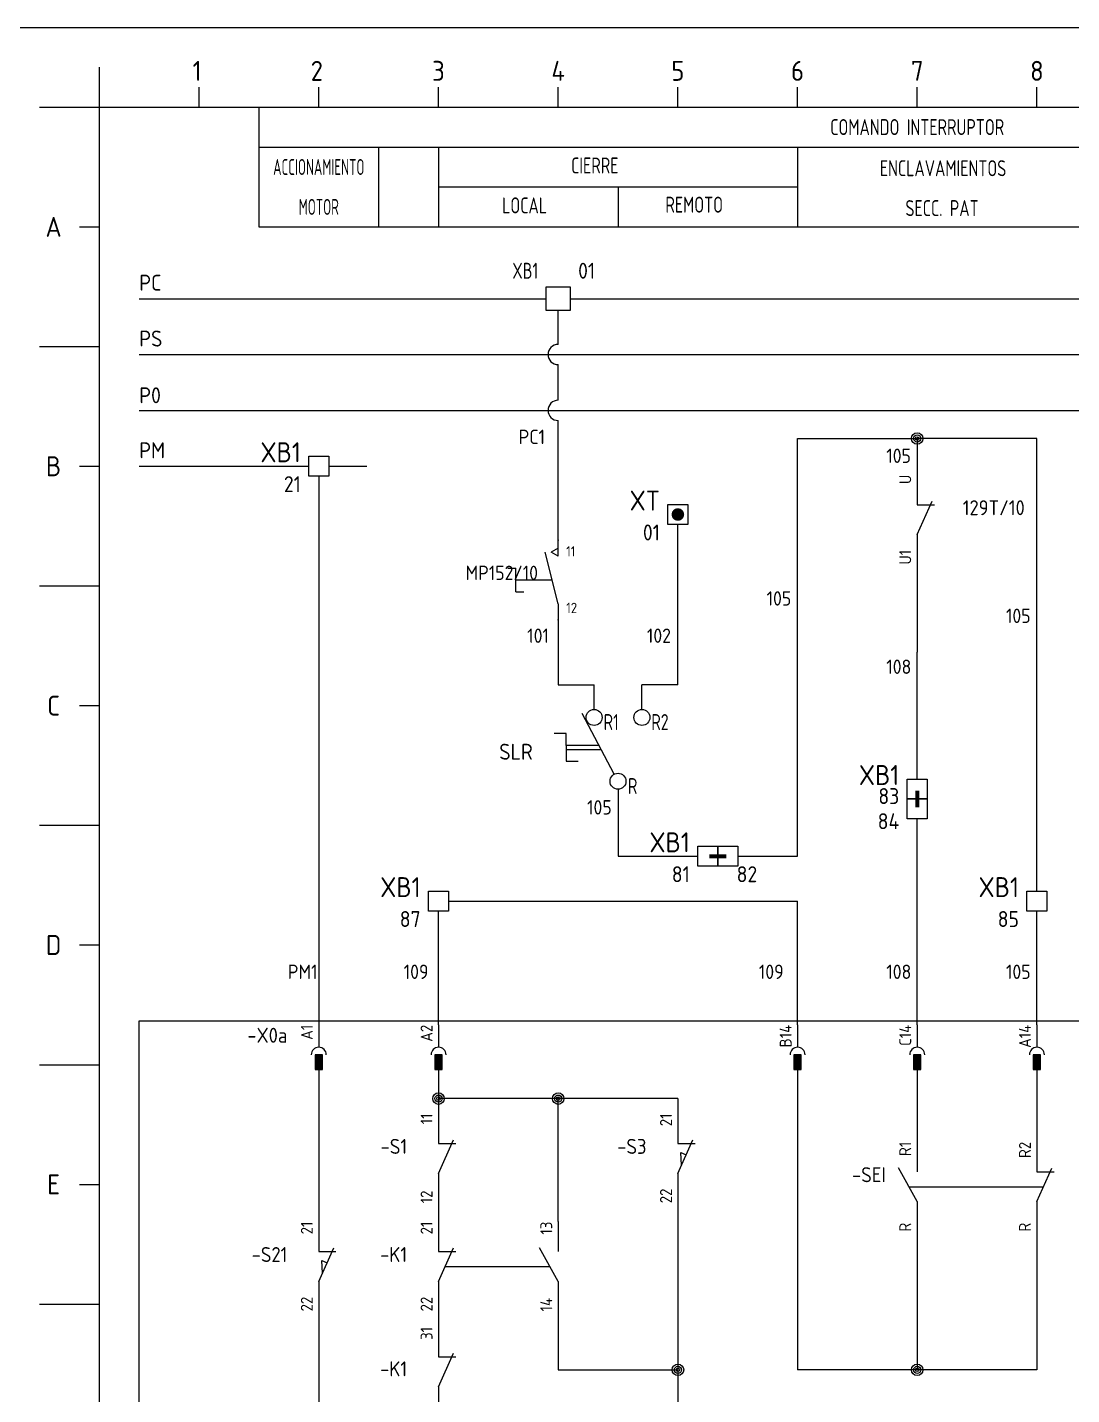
# Model space of a CAD drawing. Header units: millimetres. Extents: x 2272 to 7312, y -3839 to -3184.
# Drawn here: x 3967.5 to 4098.4, y -3366.9 to -3195.6 of the extents above; entities that cross this region are included whole.
import ezdxf
from ezdxf.enums import TextEntityAlignment as Align

# ---------------------------------------------------------------- set-up
doc = ezdxf.new("R2010")
doc.units = ezdxf.units.MM
for name, color, linetype in [('AUXILIAR', 30, 'Continuous'), ('CABLES', 3, 'Continuous'), ('LINK', 7, 'Continuous'), ('SYMS', 7, 'Continuous'), ('TAGFIXED', 7, 'Continuous'), ('TAGS', 7, 'Continuous'), ('TERMS', 7, 'Continuous'), ('TEXTO', 3, 'Continuous'), ('TEXTOS', 3, 'Continuous'), ('WIRENO', 115, 'Continuous')]:
    doc.layers.add(name, color=color, linetype=linetype)
doc.layers.add('CDO_110VCC', color=3, linetype='Continuous', lineweight=18)
doc.styles.add('ROMANS', font='isocp3.shx')
doc.styles.add('style1', font='arial.ttf', dxfattribs={"height": 1})
doc.styles.add('style2', font='romab___.ttf', dxfattribs={"height": 1})
doc.styles.add('WD_IEC', font='ISOCP2.shx', dxfattribs={"width": 0.9, "height": 4})

# ---------------------------------------------------------------- blocks, each defined once
blk = doc.blocks.new('VC01JP1')
for p, q in [((0, 5), (0, 1.25)), ((0, -2.5), (0, -5))]:
    blk.add_line(p, q)
blk.add_lwpolyline([(0.62, 0), (-0.62, 0), (-0.62, -2.5), (0.62, -2.5)], close=True)
blk.add_arc((0, 0), 1.25, 0, 180)
blk.add_solid([(0.62, -2.5), (0.62, 0), (-0.62, -2.5), (-0.62, 0)])
at = {"style": 'WD_IEC'}
for tag, p in [('INST', (-5.25, 8)), ('LOC', (-5.25, 5)), ('TAG1', (-5.25, 2)), ('DESC1', (-5.25, -6.6)), ('DESC2', (-5.25, -9.6)), ('DESC3', (-5.25, -12.6))]:
    blk.add_attdef(tag, text='', height=2.5, dxfattribs=at).set_placement(p, align=Align.RIGHT)
blk.add_attdef('TERM01', text='', height=2, rotation=90, dxfattribs=at).set_placement((-1, 5), align=Align.RIGHT)
at = {"style": 'WD_IEC', "flags": 1}
for tag, p, height in [('X2TERM01', (0, 5), 0.32), ('X2TERMDESC01', (0, 4.48), 0.32), ('MFG', (2.75, 4), 1.5), ('CAT', (2.75, 1.5), 1.5), ('X4LINK', (-1.25, -1.25), 0.32), ('X1LINK', (1.25, -1.25), 0.32), ('ASSYCODE', (2.75, -2.75), 1), ('FAMILY', (2.75, -4.25), 1), ('X8TERM01', (0, -5), 0.32), ('X8TERMDESC01', (0, -5.52), 0.32), ('CATDESC', (2.75, -5.75), 1)]:
    blk.add_attdef(tag, p, '', height=height, dxfattribs=at)
blk = doc.blocks.new('VC02JP1')
for p, q in [((0, 5), (0, 1.25)), ((0, -2.5), (0, -5))]:
    blk.add_line(p, q)
blk.add_lwpolyline([(0.62, 0), (-0.62, 0), (-0.62, -2.5), (0.62, -2.5)], close=True)
blk.add_arc((0, 0), 1.25, 0, 180)
blk.add_solid([(0.62, -2.5), (0.62, 0), (-0.62, -2.5), (-0.62, 0)])
at = {"style": 'WD_IEC'}
for tag, p in [('INST', (-5.25, 8)), ('LOC', (-5.25, 5)), ('TAG2', (-5.25, 2)), ('DESC1', (-5.25, -5.1)), ('DESC2', (-5.25, -8.1)), ('DESC3', (-5.25, -11.1))]:
    blk.add_attdef(tag, text='', height=2.5, dxfattribs=at).set_placement(p, align=Align.RIGHT)
blk.add_attdef('TERM01', text='', height=2, rotation=90, dxfattribs=at).set_placement((-1, 5), align=Align.RIGHT)
at = {"style": 'WD_IEC', "flags": 1}
for tag, p, height in [('X2TERM01', (0, 5), 0.32), ('X2TERMDESC01', (0, 4.48), 0.32), ('X4LINK', (-1.25, -1.25), 0.32), ('X1LINK', (1.25, -1.25), 0.32), ('FAMILY', (2.75, -4.25), 1), ('X8TERM01', (0, -5), 0.32), ('X8TERMDESC01', (0, -5.52), 0.32)]:
    blk.add_attdef(tag, p, '', height=height, dxfattribs=at)
blk = doc.blocks.new('VLS12')
for p, q in [((0, 7.5), (0, 2.5)), ((0, -2.5), (2.5, 3.12)), ((0, 2.5), (2.87, 2.5)), ((0.61, -1.12), (0.49, 1)), ((0.49, 1), (1.38, 0.61)), ((0, -2.5), (0, -7.5))]:
    blk.add_line(p, q)
at = {"style": 'WD_IEC'}
for tag, p in [('INST', (-5.25, 7.75)), ('LOC', (-5.25, 4.25)), ('TAG1', (-5.25, 0.75)), ('XREF', (-5.25, -3.75)), ('DESC1', (-5.25, -7.6)), ('DESC2', (-5.25, -11.1)), ('DESC3', (-5.25, -14.6))]:
    blk.add_attdef(tag, text='', height=2.5, dxfattribs=at).set_placement(p, align=Align.RIGHT)
blk.add_attdef('TERM01', text='', height=2, rotation=90, dxfattribs=at).set_placement((-1, 7.5), align=Align.RIGHT)
at = {"style": 'WD_IEC', "flags": 1}
for tag, p, height in [('X2TERM01', (0, 7.5), 0.32), ('MFG', (2.75, 6.5), 1.5), ('CAT', (2.75, 4), 1.5), ('X4LINK', (-0.94, 0), 0.32), ('X1LINK', (1.88, 0), 0.32), ('CONTACT', (1, -2.5), 1), ('ASSYCODE', (1, -4), 1), ('FAMILY', (1, -5.5), 1), ('COMMON', (2.25, -3.75), 1), ('CATDESC', (1, -7), 1), ('X8TERM02', (0, -7.5), 0.32)]:
    blk.add_attdef(tag, p, '', height=height, dxfattribs=at)
at = {"style": 'WD_IEC'}
blk.add_attdef('TERM02', (-1, -7.5), '', height=2, rotation=90, dxfattribs=at)
at = {"lineweight": 15, "style": 'WD_IEC'}
blk.add_attdef('WDTAGALT', text='', height=2.5, dxfattribs=at).set_placement((-5, -18), align=Align.RIGHT)
blk = doc.blocks.new('VCR22')
for p, q in [((0, 7.5), (0, 2.5)), ((0, -2.5), (2.5, 3.12)), ((0, 2.5), (2.87, 2.5)), ((0, -2.5), (0, -7.5))]:
    blk.add_line(p, q)
at = {"style": 'WD_IEC'}
for tag, p in [('INST', (-5.25, 5.25)), ('LOC', (-5.25, 2.25)), ('TAG2', (-5.25, -0.75)), ('XREF', (-5.25, -3.75)), ('DESC1', (-5.25, -6.75)), ('DESC2', (-5.25, -9.75)), ('DESC3', (-5.25, -12.75))]:
    blk.add_attdef(tag, text='', height=2.5, dxfattribs=at).set_placement(p, align=Align.RIGHT)
blk.add_attdef('TERM01', text='', height=2, rotation=90, dxfattribs=at).set_placement((-1, 7.5), align=Align.RIGHT)
at = {"style": 'WD_IEC', "flags": 1}
for tag, p, height in [('X2TERM01', (0, 7.5), 0.32), ('X4LINK', (-0.55, 0), 0.32), ('X1LINK', (1.92, 0), 0.32), ('CONTACT', (4, -3.5), 1), ('FAMILY', (4, -5), 1), ('COMMON', (5.25, -4.75), 1), ('X8TERM02', (0, -7.5), 0.32)]:
    blk.add_attdef(tag, p, '', height=height, dxfattribs=at)
at = {"style": 'WD_IEC'}
blk.add_attdef('TERM02', (-1, -7.5), '', height=2, rotation=90, dxfattribs=at)
blk = doc.blocks.new('VSW12')
for p, q in [((0, 7.5), (0, 2.5)), ((0, -2.5), (2.5, 3.12)), ((0, 2.5), (2.87, 2.5)), ((0, -2.5), (0, -7.5))]:
    blk.add_line(p, q)
at = {"style": 'WD_IEC'}
for tag, p in [('INST', (-5.25, 6.75)), ('LOC', (-5.25, 3.75)), ('TAG1', (-5.25, 0.75)), ('DESC1', (-5.25, -11.85)), ('DESC2', (-5.25, -14.85)), ('DESC3', (-5.25, -17.85))]:
    blk.add_attdef(tag, text='', height=2.5, dxfattribs=at).set_placement(p, align=Align.RIGHT)
blk.add_attdef('TERM01', text='', height=2, rotation=90, dxfattribs=at).set_placement((-1, 7.5), align=Align.RIGHT)
at = {"style": 'WD_IEC', "flags": 1}
for tag, p, height in [('X2TERM01', (0, 7.5), 0.32), ('CONTACT', (0.5, 4.5), 1), ('COMMON', (1.75, 3.25), 1), ('X4LINK', (-0.39, 0), 0.32), ('X1LINK', (2.11, 0), 0.32), ('ASSYCODE', (1, -4), 1), ('FAMILY', (1, -5.5), 1), ('CATDESC', (1, -7), 1), ('X8TERM02', (0, -7.5), 0.32)]:
    blk.add_attdef(tag, p, '', height=height, dxfattribs=at)
at = {"style": 'WD_IEC'}
blk.add_attdef('TERM02', (-1, -7.5), '', height=2, rotation=90, dxfattribs=at)
at = {"style": 'WD_IEC', "flags": 9}
for tag, p in [('MFG', (-5.75, -2.75)), ('CAT', (-5.75, -5.25))]:
    blk.add_attdef(tag, text='', height=1.5, dxfattribs=at).set_placement(p, align=Align.RIGHT)
at = {"lineweight": 15, "style": 'WD_IEC'}
for tag, p in [('XREF', (-5.25, -8.85)), ('WDTAGALT', (-5.25, -20.85))]:
    blk.add_attdef(tag, text='', height=2.5, dxfattribs=at).set_placement(p, align=Align.RIGHT)
blk = doc.blocks.new('VSW21')
for p, q in [((0, 7.5), (0, 2.5)), ((0, -2.5), (-3.125, 3.125)), ((0, -2.5), (0, -7.5))]:
    blk.add_line(p, q)
at = {"style": 'WD_IEC'}
for tag, p in [('INST', (-5.25, 7.75)), ('LOC', (-5.25, 4.25)), ('TAG2', (-5.25, 0.75)), ('XREF', (-5.25, -3.75)), ('DESC1', (-5.25, -7.6)), ('DESC2', (-5.25, -11.1)), ('DESC3', (-5.25, -14.6)), ('WDTAGALT', (-5, -18))]:
    blk.add_attdef(tag, text='', height=2.5, dxfattribs=at).set_placement(p, align=Align.RIGHT)
blk.add_attdef('TERM01', text='', height=2, rotation=90, dxfattribs=at).set_placement((-1, 7.5), align=Align.RIGHT)
at = {"style": 'WD_IEC', "flags": 1}
for tag, p, height in [('X2TERM01', (0, 7.5), 0.32), ('X4LINK', (-2, 0), 0.32), ('X1LINK', (-0.5, 0), 0.32), ('CONTACT', (4, -3.5), 1), ('FAMILY', (4, -5), 1), ('COMMON', (5.25, -4.75), 1), ('X8TERM02', (0, -7.5), 0.32)]:
    blk.add_attdef(tag, p, '', height=height, dxfattribs=at)
at = {"style": 'WD_IEC'}
blk.add_attdef('TERM02', (-1, -7.5), '', height=2, rotation=90, dxfattribs=at)
blk = doc.blocks.new('VSW22')
for p, q in [((0, 7.5), (0, 2.5)), ((0, -2.5), (2.5, 3.12)), ((0, 2.5), (2.87, 2.5)), ((0, -2.5), (0, -7.5))]:
    blk.add_line(p, q)
at = {"style": 'WD_IEC'}
for tag, p in [('INST', (-5.25, 7.75)), ('LOC', (-5.25, 4.25)), ('TAG2', (-5.25, 0.75)), ('XREF', (-5.25, -3.75)), ('DESC1', (-5.25, -7.6)), ('DESC2', (-5.25, -11.1)), ('DESC3', (-5.25, -14.6)), ('WDTAGALT', (-5.5, -17.62))]:
    blk.add_attdef(tag, text='', height=2.5, dxfattribs=at).set_placement(p, align=Align.RIGHT)
blk.add_attdef('TERM01', text='', height=2, rotation=90, dxfattribs=at).set_placement((-1, 7.5), align=Align.RIGHT)
at = {"style": 'WD_IEC', "flags": 1}
for tag, p, height in [('X2TERM01', (0, 7.5), 0.32), ('X4LINK', (-2, 0), 0.32), ('X1LINK', (1.11, 0), 0.32), ('CONTACT', (4, -3.5), 1), ('FAMILY', (4, -5), 1), ('COMMON', (5.25, -4.75), 1), ('X8TERM02', (0, -7.5), 0.32)]:
    blk.add_attdef(tag, p, '', height=height, dxfattribs=at)
at = {"style": 'WD_IEC'}
blk.add_attdef('TERM02', (-1, -7.5), '', height=2, rotation=90, dxfattribs=at)
blk = doc.blocks.new('WDDOT')
for radius in [0.72, 0.449, 0.223]:
    blk.add_circle((0, 0), radius)
blk = doc.blocks.new('VSW11')
for p, q in [((0, 7.5), (0, 2.5)), ((0, -2.5), (-3.125, 3.125)), ((0, -2.5), (0, -7.5))]:
    blk.add_line(p, q)
at = {"style": 'WD_IEC'}
for tag, p in [('INST', (-5.25, 6.75)), ('LOC', (-5.25, 3.75)), ('TAG1', (-5.25, 0.75)), ('DESC1', (-5.25, -11.85)), ('DESC2', (-5.25, -14.85)), ('DESC3', (-5.25, -17.85))]:
    blk.add_attdef(tag, text='', height=2.5, dxfattribs=at).set_placement(p, align=Align.RIGHT)
blk.add_attdef('TERM01', text='', height=2, rotation=90, dxfattribs=at).set_placement((-1, 7.5), align=Align.RIGHT)
at = {"style": 'WD_IEC', "flags": 1}
for tag, p, height in [('X2TERM01', (0, 7.5), 0.32), ('CONTACT', (0.5, 4.5), 1), ('COMMON', (1.75, 3.25), 1), ('X4LINK', (-3, 0), 0.32), ('X1LINK', (-0.5, 0), 0.32), ('ASSYCODE', (1, -4), 1), ('FAMILY', (1, -5.5), 1), ('CATDESC', (1, -7), 1), ('X8TERM02', (0, -7.5), 0.32)]:
    blk.add_attdef(tag, p, '', height=height, dxfattribs=at)
at = {"style": 'WD_IEC'}
blk.add_attdef('TERM02', (-1, -7.5), '', height=2, rotation=90, dxfattribs=at)
at = {"style": 'WD_IEC', "flags": 9}
for tag, p in [('MFG', (-5.75, -2.75)), ('CAT', (-5.75, -5.25))]:
    blk.add_attdef(tag, text='', height=1.5, dxfattribs=at).set_placement(p, align=Align.RIGHT)
at = {"lineweight": 15, "style": 'WD_IEC'}
for tag, p in [('XREF', (-5.25, -8.85)), ('WDTAGALT', (-5.25, -20.85))]:
    blk.add_attdef(tag, text='', height=2.5, dxfattribs=at).set_placement(p, align=Align.RIGHT)
blk = doc.blocks.new('VT0001')
for p, q in [((-1.25, -1.25), (-1.25, 1.25)), ((-1.25, 1.25), (1.25, 1.25)), ((1.25, 1.25), (1.25, -1.25)), ((1.25, -1.25), (-1.25, -1.25))]:
    blk.add_line(p, q)
at = {"style": 'WD_IEC', "flags": 1}
for tag, p, height in [('ASSYCODE', (2.75, 10.75), 1), ('CATDESC', (2.75, 9.25), 1), ('MFG', (2.75, 7.25), 1.5), ('CAT', (2.75, 4.75), 1.5), ('X2PIN01', (0, 2.25), 0.25), ('X2TERMDESC01', (0, 1.75), 0.4), ('X4PIN01', (-1.25, 1), 0.25), ('X4TERM01', (-1.25, 0), 0.25), ('X4TERMDESC01', (-1.25, 0.5), 0.4), ('STRIPSEQ', (0, 0), 0.025), ('X2TERM01', (0, 1.25), 0.25), ('X8PIN01', (0, -0.25), 0.25), ('X1PIN01', (1.25, 1), 0.25), ('X1TERM01', (1.25, 0), 0.25), ('X1TERMDESC01', (1.25, 0.5), 0.4), ('LINKTERM', (0, -0.04), 0.025), ('X8TERM01', (0, -1.25), 0.25), ('X8TERMDESC01', (0, -0.75), 0.4)]:
    blk.add_attdef(tag, p, '', height=height, dxfattribs=at)
at = {"style": 'WD_IEC'}
for tag, p in [('INST', (-2.25, 6.5)), ('LOC', (-2.25, 3.5)), ('DESC1', (-2.25, -6.25)), ('DESC2', (-2.25, -9.25)), ('DESC3', (-2.25, -12.25))]:
    blk.add_attdef(tag, text='', height=2.5, dxfattribs=at).set_placement(p, align=Align.RIGHT)
at = {"style": 'WD_IEC', "flags": 8}
for tag, height, p in [('TAGSTRIP', 2.5, (-2.25, 0.5)), ('TERM01', 2, (-2.25, -3.25))]:
    blk.add_attdef(tag, text='', height=height, dxfattribs=at).set_placement(p, align=Align.RIGHT)
blk = doc.blocks.new('Selec-Inv')
at = {"color": 1, "linetype": 'Continuous'}
blk.add_line((-0.47, 0.88), (-4.5, 8.5), dxfattribs=at)
at = {"linetype": 'Continuous'}
for p, q in [((-6.5, 6), (-8, 6)), ((-6.5, 4.5), (-6.5, 6)), ((-6.5, 4.5), (-6.5, 2.5)), ((-2.38, 4.5), (-6.5, 4.5)), ((-6.5, 4), (-2.12, 4)), ((-6.5, 2.5), (-5, 2.5))]:
    blk.add_line(p, q, dxfattribs=at)
for centre in [(-3, 8), (3, 8), (0, 0)]:
    blk.add_circle(centre, 1, dxfattribs=at)
blk = doc.blocks.new('IARRASV')
at = {"color": 0, "linetype": 'Continuous'}
for p, q in [((0, -2), (0, 0)), ((0, -8), (-1.63, -1.5)), ((0, -2), (0, 0)), ((0, -8), (0, -10)), ((0, -8), (0, -10))]:
    blk.add_line(p, q, dxfattribs=at)
at = {"color": 7, "linetype": 'Continuous'}
for p, q in [((0, -1), (-0.87, -1.5)), ((0, -2), (-0.87, -1.5)), ((0, -2), (0, -1)), ((-6.29, -3.5), (-5.29, -3.5)), ((-5.29, -6.5), (-5.29, -3.5)), ((-0.79, -5), (-5.29, -5)), ((-5.29, -6.5), (-4.29, -6.5))]:
    blk.add_line(p, q, dxfattribs=at)
at = {"color": 0, "linetype": 'Continuous'}
for p in [(0, 0), (0, -10)]:
    blk.add_point(p, dxfattribs=at)
at = {"color": 7, "linetype": 'Continuous', "style": 'ROMANS', "flags": 1}
blk.add_attdef('ESPACIO', text='', height=1.8, dxfattribs=at).set_placement((0, 0), align=Align.CENTER)
at = {"color": 7, "linetype": 'Continuous', "style": 'ROMANS'}
for tag, height, p in [('X1', 1.3, (1, -1.41)), ('NOMBRE', 1.8, (0, -4.53)), ('X2', 1.3, (1, -8.5))]:
    blk.add_attdef(tag, text='', height=height, dxfattribs=at).set_placement(p, align=Align.MIDDLE_LEFT)
blk = doc.blocks.new('WD_WNV')
at = {"linetype": 'Continuous', "style": 'WD_IEC', "width": 0.8}
blk.add_attdef('WIRENO', text='', height=2.5, dxfattribs=at).set_placement((-1.6, 0), align=Align.MIDDLE_RIGHT)
at = {"style": 'WD_IEC', "flags": 1}
for tag, p in [('W08USER', (-1, 0.375)), ('W04USER', (-1, 0.875)), ('W05USER', (-1, 0.75)), ('W09USER', (-1, 0.25)), ('W03USER', (-1, 1)), ('W06USER', (-1, 0.625)), ('W07USER', (-1, 0.5)), ('W02USER', (-1, 1.125)), ('W01USER', (-1, 1.25)), ('W10USER', (-1, 0.125))]:
    blk.add_attdef(tag, text='', height=0.08, dxfattribs=at).set_placement(p, align=Align.CENTER)
blk = doc.blocks.new('*U50')
blk.add_lwpolyline([(-1.5, 3), (1.5, 3), (1.5, 0), (-1.5, 0)], close=True)
at = {"style": 'ROMANS', "width": 0.8}
blk.add_attdef('XA', text='', height=2, dxfattribs=at).set_placement((-2.5, 4), align=Align.RIGHT)
at = {"layer": 'TEXTO', "style": 'ROMANS'}
blk.add_attdef('BORNE', (2.5, 4), '', height=2, dxfattribs=at)
blk = doc.blocks.new('A3-Funcional')
at = {"color": 1, "linetype": 'Continuous'}
for p, q in [((25, 287), (410, 287)), ((25, 10), (25, 287))]:
    blk.add_line(p, q, dxfattribs=at)
at = {"color": 11}
blk.add_lwpolyline([(0, 0), (0, 297), (420, 297), (420, 0)], close=True, dxfattribs=at)
at = {"layer": 'TEXTOS'}
blk.add_line((25, 287), (25, 292), dxfattribs=at)
at = {"layer": 'TEXTOS', "color": 3}
for p, q in [((37.5, 287), (37.5, 289.5)), ((52.5, 287), (52.5, 289.5)), ((67.5, 287), (67.5, 289.5)), ((82.5, 287), (82.5, 289.5)), ((97.5, 287), (97.5, 289.5)), ((112.5, 287), (112.5, 289.5)), ((127.5, 287), (127.5, 289.5)), ((142.5, 287), (142.5, 289.5)), ((17.5, 287), (25, 287)), ((22.5, 272), (25, 272)), ((17.5, 257), (25, 257)), ((22.5, 242), (25, 242)), ((17.5, 227), (25, 227)), ((22.5, 212), (25, 212)), ((17.5, 197), (25, 197)), ((22.5, 182), (25, 182)), ((17.5, 167), (25, 167)), ((22.5, 152), (25, 152)), ((17.5, 137), (25, 137))]:
    blk.add_line(p, q, dxfattribs=at)
at = {"layer": 'TEXTOS', "color": 3, "style": 'ROMANS'}
for s, p in [('1', (37.25, 290.3)), ('2', (52.25, 290.3)), ('3', (67.5, 290.3)), ('4', (82.5, 290.3)), ('5', (97.5, 290.3)), ('6', (112.5, 290.3)), ('7', (127.5, 290.3)), ('8', (142.5, 290.3))]:
    blk.add_text(s, height=2.5, dxfattribs=at).set_placement(p, align=Align.CENTER)
for s, p in [('A', (19.26, 272)), ('B', (19.26, 242)), ('C', (19.26, 212)), ('D', (19.26, 182)), ('E', (19.26, 152))]:
    blk.add_text(s, height=2.5, dxfattribs=at).set_placement(p, align=Align.MIDDLE)
at = {"layer": 'TEXTOS', "color": 7, "linetype": 'Continuous', "style": 'style2', "width": 0.8}
blk.add_attdef('CLIENTE', (295.02, 31.81), '', height=3.5, dxfattribs=at)
at = {"layer": 'TEXTOS', "color": 7, "style": 'style2'}
blk.add_attdef('NºOBRA', text='', height=4, dxfattribs=at).set_placement((380.19, 28), align=Align.CENTER)
at = {"layer": 'TEXTOS', "style": 'ROMANS'}
for tag, p in [('04/01/01', (204.48, 27.37)), ('NAMEDIB', (224.48, 27.33)), ('FECHREV', (204.48, 20.11)), ('NAMEREV', (224.48, 20.1)), ('FECHAPR', (204.48, 12.61)), ('NAMEAPR', (224.48, 12.6))]:
    blk.add_attdef(tag, text='', height=2, dxfattribs=at).set_placement(p, align=Align.CENTER)
at = {"layer": 'TEXTOS', "color": 7, "style": 'style1'}
blk.add_attdef('OBRA', (295.02, 26.8), '', height=2.5, dxfattribs=at)
at = {"layer": 'TEXTOS', "color": 7, "linetype": 'Continuous', "style": 'style1'}
for tag, p in [('0/0', (403.7, 28)), ('1088-01MP01', (379.98, 18.5)), ('REVCLIENTE', (403.7, 18.5)), ('1088-01MP01', (379.98, 11.43)), ('REV', (403.7, 11.19))]:
    blk.add_attdef(tag, text='', height=2.5, dxfattribs=at).set_placement(p, align=Align.CENTER)
at = {"layer": 'TEXTOS', "color": 7, "style": 'style1', "width": 0.85}
for tag, p in [('DESCRIPCION1', (332.01, 20.37)), ('DESCRIPCION2', (332.01, 16.29)), ('DESCRIPCION3', (332.01, 12.18))]:
    blk.add_attdef(tag, text='', height=2.5, dxfattribs=at).set_placement(p, align=Align.CENTER)

msp = doc.modelspace()

# ---------------------------------------------------------------- hatches: boundary and pattern name
h = msp.add_hatch(color=5)
h.dxf.hatch_style = 1
h.set_gradient(color1=(0, 0, 255), one_color=1, tint=1)
edge = h.paths.add_edge_path()
edge.add_arc((4049, -3256.61), 0.793, 0, 360)

# ---------------------------------------------------------------- linework, layer by layer
at = {"color": 3}
for p, q in [((3996.5, -3205.56), (3996.5, -3220.56)), ((3996.5, -3210.56), (4349, -3210.56)), ((4011.5, -3210.56), (4011.5, -3220.56)), ((4019, -3210.56), (4019, -3220.56)), ((4064, -3210.56), (4064, -3220.56)), ((4019, -3215.56), (4064, -3215.56)), ((4041.5, -3215.56), (4041.5, -3220.56)), ((3996.5, -3220.56), (4349, -3220.56))]:
    msp.add_line(p, q, dxfattribs=at)
for p, q in [((4034, -3235.29), (4034, -3231.06)), ((4034, -3242.29), (4034, -3237.83)), ((4034, -3259.82), (4034, -3244.83)), ((4064, -3299.44), (4064, -3247.08)), ((4064, -3247.08), (4079, -3247.08)), ((4079, -3247.08), (4079, -3251.63)), ((4094, -3247.08), (4079, -3247.08)), ((4094, -3303.81), (4094, -3247.08)), ((4004, -3251.81), (4004, -3321.96)), ((4049, -3277.94), (4049, -3257.86)), ((4079, -3262.88), (4079, -3269.51)), ((4034, -3269.82), (4034, -3277.94)), ((4079, -3269.51), (4079, -3273.88)), ((4079, -3289.76), (4079, -3273.88)), ((4034, -3277.94), (4038.5, -3277.94)), ((4038.5, -3281.04), (4038.5, -3277.94)), ((4049, -3277.94), (4044.5, -3277.94)), ((4044.5, -3281.04), (4044.5, -3277.94)), ((4041.5, -3291.04), (4041.5, -3299.44)), ((4079, -3320.56), (4079, -3294.76)), ((4041.5, -3299.44), (4051.5, -3299.44)), ((4056.5, -3299.44), (4064, -3299.44)), ((4020.26, -3305.06), (4064.01, -3305.06)), ((4064.01, -3320.56), (4064.01, -3305.06)), ((4019.01, -3320.56), (4019.01, -3306.31)), ((4094, -3320.56), (4094, -3306.31)), ((4004, -3328.06), (4004, -3345.23)), ((4064.01, -3328.06), (4064.01, -3363.81)), ((4079, -3328.06), (4079, -3335.23)), ((4094, -3328.06), (4094, -3335.23)), ((4049.01, -3329.81), (4019.01, -3329.81)), ((4034.01, -3345.23), (4034.01, -3329.81)), ((4049.01, -3329.81), (4049.01, -3331.68)), ((4019.01, -3342.93), (4019.01, -3345.23)), ((4049.01, -3342.93), (4049.01, -3372.18)), ((4079, -3346.48), (4079, -3363.81)), ((4094, -3346.48), (4094, -3363.81)), ((4004, -3356.48), (4004, -3374.06)), ((4019.01, -3356.48), (4019.01, -3358.43)), ((4034.01, -3356.48), (4034.01, -3363.81)), ((4034.01, -3363.81), (4049.01, -3363.81)), ((4094, -3363.81), (4064.01, -3363.81))]:
    msp.add_line(p, q)
at = {"color": 1, "const_width": 0.5}
for points in [[(4079, -3293.32), (4079, -3291.2)], [(4052.95, -3299.44), (4055.06, -3299.44)]]:
    msp.add_lwpolyline(points, dxfattribs=at)
for centre in [(4034, -3236.56), (4034, -3243.56)]:
    msp.add_arc(centre, 1.27, 90, 270)
at = {"layer": 'AUXILIAR'}
for p, q in [((3981.5, -3229.56), (4032.5, -3229.56)), ((4035.5, -3229.56), (4107.5, -3229.56)), ((3981.5, -3236.56), (4205, -3236.56)), ((3981.5, -3243.56), (4221.3, -3243.56)), ((3981.5, -3250.56), (4002.75, -3250.56)), ((4005.25, -3250.56), (4010, -3250.56))]:
    msp.add_line(p, q, dxfattribs=at)
msp.add_lwpolyline([(4350.57, -3381.25), (4116.5, -3381.25), (4116.5, -3423.56), (3981.5, -3423.56), (3981.5, -3320.06), (4350.57, -3320.06)], dxfattribs=at)
at = {"layer": 'CDO_110VCC'}
msp.add_line((4019.01, -3328.06), (4019.01, -3331.68), dxfattribs=at)
at = {"layer": 'LINK'}
for points in [[(4077.96, -3340.85), (4094.84, -3340.85)], [(4019.85, -3350.85), (4032.97, -3350.85)]]:
    msp.add_lwpolyline(points, dxfattribs=at)

# ---------------------------------------------------------------- block references
for name, p in [('A3-Funcional', (3951.5, -3492.56)), ('Selec-Inv', (4041.5, -3290.04)), ('WDDOT', (4079, -3363.81))]:
    msp.add_blockref(name, p)
msp.add_blockref('*U50', (4034, -3231.06)).add_auto_attribs({'XA': 'XB1', 'BORNE': '01'})
ref = msp.add_blockref('IARRASV', (4034, -3259.82))
ref.add_attrib('NOMBRE', '                MP152/10', dxfattribs={"layer": 'TEXTOS', "linetype": 'Continuous', "height": 1.8, "style": 'ROMANS'}).set_placement((4005.93, -3263.92), align=Align.MIDDLE_LEFT)
ref.add_attrib('X1', '11', dxfattribs={"layer": 'TEXTOS', "linetype": 'Continuous', "height": 1.3, "style": 'ROMANS'}).set_placement((4035, -3261.23), align=Align.MIDDLE_LEFT)
ref.add_attrib('X2', '12', dxfattribs={"layer": 'TEXTOS', "linetype": 'Continuous', "height": 1.3, "style": 'ROMANS'}).set_placement((4035, -3268.32), align=Align.MIDDLE_LEFT)
at = {"layer": 'SYMS'}
for p in [(4079, -3247.08), (4019.01, -3329.81), (4034.01, -3329.81), (4049.01, -3363.81)]:
    msp.add_blockref('WDDOT', p, dxfattribs=at)
ref = msp.add_blockref('VT0001', (4004, -3250.56), dxfattribs=at)
ref.add_attrib('TERM01', '21', dxfattribs={"layer": 'TERMS', "height": 2, "style": 'WD_IEC', "flags": 8}).set_placement((4001.75, -3253.81), align=Align.RIGHT)
ref.add_attrib('TAGSTRIP', 'XB1', dxfattribs={"layer": 'TAGS', "height": 2.5, "style": 'WD_IEC', "flags": 8}).set_placement((4001.75, -3250.06), align=Align.RIGHT)
ref = msp.add_blockref('VSW22', (4079, -3257.26), dxfattribs=dict(at, xscale=0.75, yscale=0.75, zscale=0.75))
ref.add_attrib('TERM02', 'U1', (4078.25, -3262.88), dxfattribs={"layer": 'TERMS', "height": 1.5, "rotation": 90, "style": 'WD_IEC'})
ref.add_attrib('TERM01', 'U', dxfattribs={"layer": 'TERMS', "height": 1.5, "rotation": 90, "style": 'WD_IEC'}).set_placement((4078.25, -3251.63), align=Align.RIGHT)
ref.add_attrib('TAG2', '         129T/10', (4075.06, -3256.7), dxfattribs={"layer": 'TAGS', "height": 1.875, "style": 'WD_IEC'})
ref = msp.add_blockref('VT0001', (4049, -3256.61), dxfattribs=at)
ref.add_attrib('TERM01', '01', dxfattribs={"layer": 'TERMS', "height": 2, "style": 'WD_IEC', "flags": 8}).set_placement((4046.75, -3259.86), align=Align.RIGHT)
ref.add_attrib('TAGSTRIP', 'XT', dxfattribs={"layer": 'TAGS', "height": 2.5, "style": 'WD_IEC', "flags": 8}).set_placement((4046.75, -3256.11), align=Align.RIGHT)
ref = msp.add_blockref('VT0001', (4079, -3291.01), dxfattribs=at)
ref.add_attrib('TERM01', '83', dxfattribs={"layer": 'TERMS', "height": 2, "style": 'WD_IEC', "flags": 8}).set_placement((4076.75, -3292.9), align=Align.RIGHT)
ref.add_attrib('TAGSTRIP', 'XB1', dxfattribs={"layer": 'TAGS', "height": 2.5, "style": 'WD_IEC', "flags": 8}).set_placement((4076.75, -3290.51), align=Align.RIGHT)
ref = msp.add_blockref('VT0001', (4079, -3293.51), dxfattribs=at)
ref.add_attrib('TERM01', '84', dxfattribs={"layer": 'TERMS', "height": 2, "style": 'WD_IEC', "flags": 8}).set_placement((4076.75, -3296.05), align=Align.RIGHT)
ref = msp.add_blockref('VT0001', (4052.75, -3299.44), dxfattribs=at)
ref.add_attrib('TERM01', '81', dxfattribs={"layer": 'TERMS', "height": 2, "style": 'WD_IEC', "flags": 8}).set_placement((4050.5, -3302.69), align=Align.RIGHT)
ref.add_attrib('TAGSTRIP', 'XB1', dxfattribs={"layer": 'TAGS', "height": 2.5, "style": 'WD_IEC', "flags": 8}).set_placement((4050.5, -3298.94), align=Align.RIGHT)
ref = msp.add_blockref('VT0001', (4055.25, -3299.44), dxfattribs=at)
ref.add_attrib('TERM01', '82', dxfattribs={"layer": 'TERMS', "height": 2, "style": 'WD_IEC', "flags": 8}).set_placement((4058.95, -3302.69), align=Align.RIGHT)
ref = msp.add_blockref('VT0001', (4019.01, -3305.06), dxfattribs=at)
ref.add_attrib('TERM01', '87', dxfattribs={"layer": 'TERMS', "height": 2, "style": 'WD_IEC', "flags": 8}).set_placement((4016.76, -3308.31), align=Align.RIGHT)
ref.add_attrib('TAGSTRIP', 'XB1', dxfattribs={"layer": 'TAGS', "height": 2.5, "style": 'WD_IEC', "flags": 8}).set_placement((4016.76, -3304.56), align=Align.RIGHT)
ref = msp.add_blockref('VT0001', (4094, -3305.06), dxfattribs=at)
ref.add_attrib('TERM01', '85', dxfattribs={"layer": 'TERMS', "height": 2, "style": 'WD_IEC', "flags": 8}).set_placement((4091.75, -3308.31), align=Align.RIGHT)
ref.add_attrib('TAGSTRIP', 'XB1', dxfattribs={"layer": 'TAGS', "height": 2.5, "style": 'WD_IEC', "flags": 8}).set_placement((4091.75, -3304.56), align=Align.RIGHT)
ref = msp.add_blockref('VC01JP1', (4004, -3324.31), dxfattribs=dict(at, xscale=0.75, yscale=0.75, zscale=0.75))
ref.add_attrib('TERM01', 'A1', dxfattribs={"layer": 'TERMS', "height": 1.5, "rotation": 90, "style": 'WD_IEC'}).set_placement((4003.25, -3320.56), align=Align.RIGHT)
ref.add_attrib('TAG1F', '-X0a', dxfattribs={"layer": 'TAGFIXED', "height": 1.875, "style": 'WD_IEC'}).set_placement((4000.06, -3322.81), align=Align.RIGHT)
ref = msp.add_blockref('VC02JP1', (4019.01, -3324.31), dxfattribs=dict(at, xscale=0.75, yscale=0.75, zscale=0.75))
ref.add_attrib('TERM01', 'A2', dxfattribs={"layer": 'TERMS', "height": 1.5, "rotation": 90, "style": 'WD_IEC'}).set_placement((4018.26, -3320.56), align=Align.RIGHT)
ref = msp.add_blockref('VC02JP1', (4064.01, -3324.31), dxfattribs=dict(at, xscale=0.75, yscale=0.75, zscale=0.75))
ref.add_attrib('TERM01', 'B14', dxfattribs={"layer": 'TERMS', "height": 1.5, "rotation": 90, "style": 'WD_IEC'}).set_placement((4063.26, -3320.56), align=Align.RIGHT)
ref = msp.add_blockref('VC02JP1', (4079, -3324.31), dxfattribs=dict(at, xscale=0.75, yscale=0.75, zscale=0.75))
ref.add_attrib('TERM01', 'C14', dxfattribs={"layer": 'TERMS', "height": 1.5, "rotation": 90, "style": 'WD_IEC'}).set_placement((4078.25, -3320.56), align=Align.RIGHT)
ref = msp.add_blockref('VC02JP1', (4094, -3324.31), dxfattribs=dict(at, xscale=0.75, yscale=0.75, zscale=0.75))
ref.add_attrib('TERM01', 'A14', dxfattribs={"layer": 'TERMS', "height": 1.5, "rotation": 90, "style": 'WD_IEC'}).set_placement((4093.25, -3320.56), align=Align.RIGHT)
ref = msp.add_blockref('VSW12', (4019.01, -3337.31), dxfattribs=dict(at, xscale=0.75, yscale=0.75, zscale=0.75))
ref.add_attrib('TERM02', '12', (4018.26, -3342.93), dxfattribs={"layer": 'TERMS', "height": 1.5, "rotation": 90, "style": 'WD_IEC'})
ref.add_attrib('TERM01', '11', dxfattribs={"layer": 'TERMS', "height": 1.5, "rotation": 90, "style": 'WD_IEC'}).set_placement((4018.26, -3331.68), align=Align.RIGHT)
ref.add_attrib('TAG1F', '-S1', dxfattribs={"layer": 'TAGFIXED', "height": 1.875, "style": 'WD_IEC'}).set_placement((4015.07, -3336.74), align=Align.RIGHT)
ref = msp.add_blockref('VLS12', (4049.01, -3337.31), dxfattribs=dict(at, xscale=0.75, yscale=0.75, zscale=0.75))
ref.add_attrib('TERM02', '22', (4048.26, -3342.93), dxfattribs={"layer": 'TERMS', "height": 1.5, "rotation": 90, "style": 'WD_IEC'})
ref.add_attrib('TERM01', '21', dxfattribs={"layer": 'TERMS', "height": 1.5, "rotation": 90, "style": 'WD_IEC'}).set_placement((4048.26, -3331.68), align=Align.RIGHT)
ref.add_attrib('TAG1F', '-S3', dxfattribs={"layer": 'TAGFIXED', "height": 1.875, "style": 'WD_IEC'}).set_placement((4045.07, -3336.74), align=Align.RIGHT)
ref = msp.add_blockref('VSW11', (4079, -3340.85), dxfattribs=dict(at, xscale=0.75, yscale=0.75, zscale=0.75))
ref.add_attrib('TERM02', 'R', (4078.25, -3346.48), dxfattribs={"layer": 'TERMS', "height": 1.5, "rotation": 90, "style": 'WD_IEC'})
ref.add_attrib('TERM01', 'R1', dxfattribs={"layer": 'TERMS', "height": 1.5, "rotation": 90, "style": 'WD_IEC'}).set_placement((4078.25, -3335.23), align=Align.RIGHT)
ref.add_attrib('TAG1F', '-SEI', dxfattribs={"layer": 'TAGFIXED', "height": 1.875, "style": 'WD_IEC'}).set_placement((4075.06, -3340.29), align=Align.RIGHT)
ref = msp.add_blockref('VSW22', (4094, -3340.85), dxfattribs=dict(at, xscale=0.75, yscale=0.75, zscale=0.75))
ref.add_attrib('TERM02', 'R', (4093.25, -3346.48), dxfattribs={"layer": 'TERMS', "height": 1.5, "rotation": 90, "style": 'WD_IEC'})
ref.add_attrib('TERM01', 'R2', dxfattribs={"layer": 'TERMS', "height": 1.5, "rotation": 90, "style": 'WD_IEC'}).set_placement((4093.25, -3335.23), align=Align.RIGHT)
ref = msp.add_blockref('VLS12', (4004, -3350.85), dxfattribs=dict(at, xscale=0.75, yscale=0.75, zscale=0.75))
ref.add_attrib('TERM02', '22', (4003.25, -3356.48), dxfattribs={"layer": 'TERMS', "height": 1.5, "rotation": 90, "style": 'WD_IEC'})
ref.add_attrib('TERM01', '21', dxfattribs={"layer": 'TERMS', "height": 1.5, "rotation": 90, "style": 'WD_IEC'}).set_placement((4003.25, -3345.23), align=Align.RIGHT)
ref.add_attrib('TAG1F', '-S21', dxfattribs={"layer": 'TAGFIXED', "height": 1.875, "style": 'WD_IEC'}).set_placement((4000.06, -3350.29), align=Align.RIGHT)
ref = msp.add_blockref('VSW22', (4019.01, -3350.85), dxfattribs=dict(at, xscale=0.75, yscale=0.75, zscale=0.75))
ref.add_attrib('TERM02', '22', (4018.26, -3356.48), dxfattribs={"layer": 'TERMS', "height": 1.5, "rotation": 90, "style": 'WD_IEC'})
ref.add_attrib('TERM01', '21', dxfattribs={"layer": 'TERMS', "height": 1.5, "rotation": 90, "style": 'WD_IEC'}).set_placement((4018.26, -3345.23), align=Align.RIGHT)
ref.add_attrib('TAG2', '-K1', dxfattribs={"layer": 'TAGS', "height": 1.875, "style": 'WD_IEC'}).set_placement((4015.07, -3350.29), align=Align.RIGHT)
ref = msp.add_blockref('VSW21', (4034.01, -3350.85), dxfattribs=dict(at, xscale=0.75, yscale=0.75, zscale=0.75))
ref.add_attrib('TERM02', '14', (4033.26, -3356.48), dxfattribs={"layer": 'TERMS', "height": 1.5, "rotation": 90, "style": 'WD_IEC'})
ref.add_attrib('TERM01', '13', dxfattribs={"layer": 'TERMS', "height": 1.5, "rotation": 90, "style": 'WD_IEC'}).set_placement((4033.26, -3345.23), align=Align.RIGHT)
ref = msp.add_blockref('VCR22', (4019.01, -3364.06), dxfattribs=dict(at, xscale=0.75, yscale=0.75, zscale=0.75))
ref.add_attrib('TERM02', '32', (4018.26, -3369.68), dxfattribs={"layer": 'TERMS', "height": 1.5, "rotation": 90, "style": 'WD_IEC'})
ref.add_attrib('TERM01', '31', dxfattribs={"layer": 'TERMS', "height": 1.5, "rotation": 90, "style": 'WD_IEC'}).set_placement((4018.26, -3358.43), align=Align.RIGHT)
ref.add_attrib('TAG2', '-K1', dxfattribs={"layer": 'TAGS', "height": 1.875, "style": 'WD_IEC'}).set_placement((4015.07, -3364.62), align=Align.RIGHT)
at = {"layer": 'WIRENO'}
ref = msp.add_blockref('WD_WNV', (4043.2, -3283.62), dxfattribs=at)
ref.add_attrib('WIRENO', 'R1', dxfattribs={"color": 7, "linetype": 'Continuous', "height": 2, "style": 'WD_IEC', "width": 0.8}).set_placement((4041.6, -3283.62), align=Align.RIGHT)
ref = msp.add_blockref('WD_WNV', (4049.44, -3283.62), dxfattribs=at)
ref.add_attrib('WIRENO', 'R2', dxfattribs={"color": 7, "linetype": 'Continuous', "height": 2, "style": 'WD_IEC', "width": 0.8}).set_placement((4047.84, -3283.62), align=Align.RIGHT)
ref = msp.add_blockref('WD_WNV', (4045.53, -3291.64), dxfattribs=at)
ref.add_attrib('WIRENO', 'R', dxfattribs={"color": 7, "linetype": 'Continuous', "height": 2, "style": 'WD_IEC', "width": 0.8}).set_placement((4043.93, -3291.64), align=Align.RIGHT)

# ---------------------------------------------------------------- texts
at = {"color": 3, "style": 'ROMANS'}
for s, width, p in [('COMANDO INTERRUPTOR', 0.8, (4079, -3208.06)), ('ACCIONAMIENTO', 0.65, (4004, -3213.06)), ('CIERRE', 0.8, (4038.59, -3212.87)), ('ENCLAVAMIENTOS', 0.8, (4082.24, -3213.21)), ('MOTOR', 0.65, (4004, -3218.06)), ('LOCAL', 0.8, (4029.79, -3217.87)), ('SECC. PAT', 0.8, (4082.11, -3218.21))]:
    msp.add_text(s, height=2, dxfattribs=dict(at, width=width)).set_placement(p, align=Align.MIDDLE_CENTER)
at = {"char_height": 2, "attachment_point": 7, "style": 'ROMANS'}
for s, insert in [('PC', (3981.5, -3228.56)), ('PS', (3981.5, -3235.56)), ('P0', (3981.5, -3242.67)), ('PM', (3981.5, -3249.56))]:
    msp.add_mtext_dynamic_manual_height_columns(s, width=5.5849, gutter_width=10, heights=[0], dxfattribs=dict(at, insert=insert))
at = {"layer": 'CABLES', "char_height": 1.8, "attachment_point": 7, "style": 'ROMANS'}
for s, insert in [('PC1', (4029.05, -3247.78)), ('105', (4075.12, -3250.15)), ('105', (4060.12, -3268.03)), ('105', (4090.12, -3270.21)), ('101', (4030.12, -3272.7)), ('102', (4045.12, -3272.7)), ('108', (4075.12, -3276.59)), ('105', (4037.62, -3294.21)), ('PM1', (4000.12, -3314.82)), ('109', (4014.64, -3314.82)), ('109', (4059.15, -3314.82)), ('108', (4075.12, -3314.82)), ('105', (4090.12, -3314.82))]:
    msp.add_mtext_dynamic_manual_height_columns(s, width=6.7539, gutter_width=9, heights=[0], dxfattribs=dict(at, insert=insert))
at = {"layer": 'TEXTO', "style": 'ROMANS', "width": 0.8}
msp.add_text('REMOTO', height=2, dxfattribs=at).set_placement((4051.05, -3217.78), align=Align.MIDDLE_CENTER)
at = {"layer": 'TEXTOS', "style": 'ROMANS'}
msp.add_text('SLR', height=2, dxfattribs=at).set_placement((4026.62, -3287.34))

doc.saveas('drawing.dxf')
